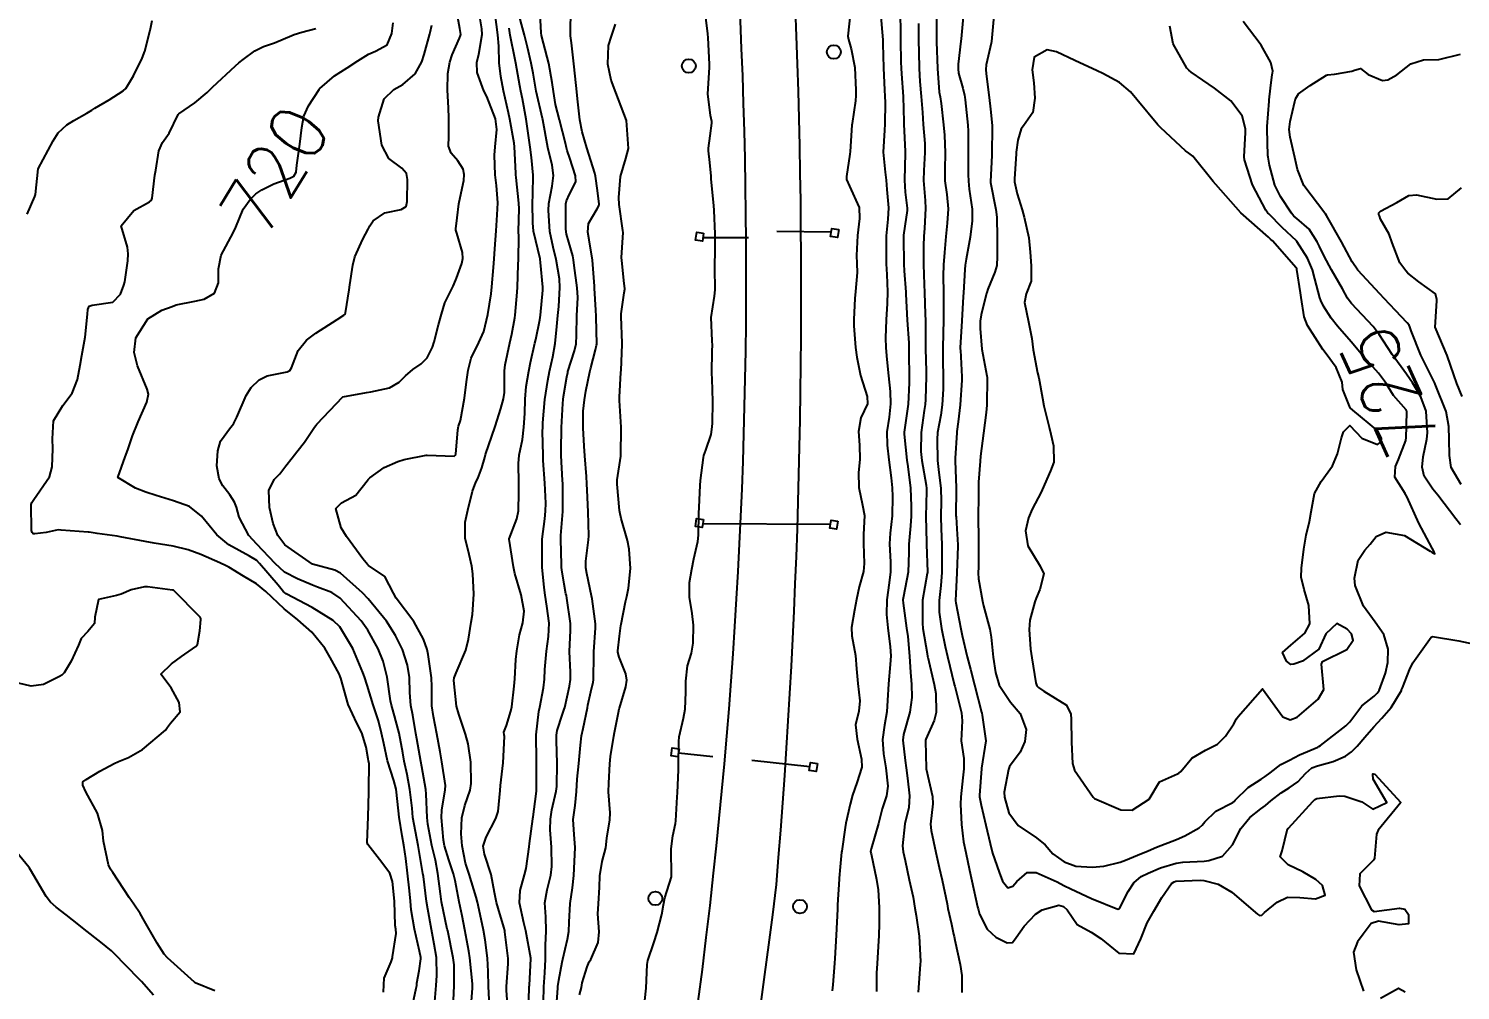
# Model space of a CAD drawing. Header units: metres. Extents: x 318500 to 325275, y 7408834 to 7428799.
# Drawn here: x 320228.5 to 320330.8, y 7412347.3 to 7412416.1 of the extents above; entities that cross this region are included whole.
import ezdxf
from ezdxf.enums import TextEntityAlignment as Align

# ---------------------------------------------------------------- set-up
doc = ezdxf.new("R2010")
doc.units = ezdxf.units.M
doc.header["$MEASUREMENT"] = 0
for name, color, linetype in [('Cotas', 45, 'Continuous'), ('Curvas de Nivel 1m', 11, 'Continuous'), ('Curvas de Nivel 5m', 15, 'Continuous'), ('Linha Férrea', 20, 'Continuous'), ('Postes', 20, 'Continuous'), ('Pórticos', 45, 'Continuous')]:
    doc.layers.add(name, color=color, linetype=linetype)
doc.styles.add('Style-STANDARD', font='STANDARD.shx')

msp = doc.modelspace()

# ---------------------------------------------------------------- linework, layer by layer
at = {"layer": 'Curvas de Nivel 1m', "flags": 128}
for points, elevation in [([(320258.83, 7412346.12), (320258.91, 7412347.67), (320258.9, 7412349.18), (320258.84, 7412349.67), (320258.45, 7412351.59), (320258.43, 7412351.68), (320258.42, 7412351.71), (320258.01, 7412353.68), (320257.92, 7412354.24), (320257.75, 7412355.69), (320257.57, 7412356.64), (320257.32, 7412357.69), (320257.02, 7412359.22), (320256.97, 7412359.7), (320256.91, 7412361.36), (320256.89, 7412361.7), (320256.6, 7412363.32), (320256.53, 7412363.7), (320256.24, 7412365.32), (320256.17, 7412365.71), (320255.95, 7412367.01), (320255.82, 7412367.71), (320255.75, 7412368.64), (320255.72, 7412369.71), (320255.58, 7412370.6), (320255.21, 7412371.72), (320254.72, 7412372.72), (320254.06, 7412373.74), (320252.76, 7412375.33), (320252.35, 7412375.76), (320250.78, 7412377.16), (320250.38, 7412377.38), (320248.79, 7412377.81), (320246.81, 7412379.19), (320246.3, 7412379.85), (320245.97, 7412380.72), (320245.7, 7412381.85), (320245.65, 7412383.07), (320246.05, 7412383.85), (320246.45, 7412384.27), (320246.88, 7412384.83), (320247.32, 7412385.41), (320247.67, 7412385.83), (320248.21, 7412386.52), (320248.93, 7412387.6), (320249.01, 7412387.73), (320249.08, 7412387.81), (320250.95, 7412389.78), (320252.63, 7412390.08), (320252.96, 7412390.13), (320254.29, 7412390.41), (320254.97, 7412390.82), (320255.42, 7412391.27), (320255.95, 7412391.72), (320256.55, 7412392.14), (320256.99, 7412392.57), (320257.37, 7412393.33), (320257.48, 7412393.7), (320257.8, 7412394.91), (320258.01, 7412395.69), (320258.25, 7412396.48), (320258.83, 7412397.68), (320258.91, 7412397.84), (320259.07, 7412398.25), (320259.45, 7412399.31), (320259.52, 7412399.67), (320259.51, 7412400.09), (320259.11, 7412401.47), (320259.05, 7412401.62), (320259.03, 7412401.68), (320259.02, 7412401.77), (320259.12, 7412402.56), (320259.24, 7412403.57), (320259.26, 7412403.68), (320259.6, 7412405.23), (320259.62, 7412405.67), (320259.55, 7412406.05), (320259.18, 7412406.64), (320258.69, 7412407.19), (320258.51, 7412407.69), (320258.52, 7412408.37), (320258.53, 7412409.69), (320258.5, 7412410.42), (320258.43, 7412411.69), (320258.45, 7412412.88), (320258.6, 7412413.69), (320258.76, 7412414.21), (320259.3, 7412415.41), (320259.37, 7412415.6), (320259.38, 7412415.68), (320259.31, 7412416.09), (320259.02, 7412417.68)], 722), ([(320260.07, 7412345.65), (320260.23, 7412347.49), (320260.23, 7412347.65), (320260.23, 7412347.82), (320260.02, 7412349.66), (320259.95, 7412350.14), (320259.68, 7412351.66), (320259.47, 7412352.68), (320259.26, 7412353.67), (320258.98, 7412355.19), (320258.85, 7412355.67), (320258.52, 7412356.68), (320258.22, 7412357.68), (320258.15, 7412358.07), (320258, 7412359.69), (320258.02, 7412360.23), (320258.27, 7412361.68), (320258.28, 7412361.99), (320258.03, 7412363.69), (320257.91, 7412364.39), (320257.67, 7412365.69), (320257.42, 7412366.92), (320257.32, 7412367.69), (320257.32, 7412369.06), (320257.28, 7412369.69), (320257.04, 7412371.36), (320256.98, 7412371.7), (320256.72, 7412372.46), (320256.03, 7412373.71), (320254.76, 7412375.39), (320254.56, 7412375.73), (320253.96, 7412376.92), (320252.79, 7412377.72), (320252.74, 7412377.76), (320252.37, 7412378.19), (320251.22, 7412379.78), (320250.83, 7412380.41), (320250.46, 7412381.79), (320250.85, 7412382.2), (320251.89, 7412382.74), (320252.7, 7412383.76), (320252.76, 7412383.87), (320252.87, 7412383.99), (320253.91, 7412384.72), (320254.89, 7412385.16), (320255.33, 7412385.28), (320256.9, 7412385.61), (320256.99, 7412385.61), (320258.9, 7412385.54), (320258.99, 7412385.59), (320259.02, 7412385.68), (320259.18, 7412387.42), (320259.23, 7412387.68), (320259.35, 7412388.09), (320259.64, 7412389.67), (320259.8, 7412390.84), (320259.91, 7412391.67), (320260.12, 7412392.54), (320260.67, 7412393.66), (320261.02, 7412394.45), (320261.32, 7412395.65), (320261.56, 7412397.14), (320261.61, 7412397.64), (320261.72, 7412399.01), (320261.76, 7412399.64), (320261.81, 7412400.36), (320261.91, 7412401.64), (320261.98, 7412402.78), (320262.02, 7412403.64), (320261.93, 7412404.88), (320261.85, 7412405.64), (320261.79, 7412407.04), (320261.83, 7412407.64), (320261.97, 7412408.88), (320261.86, 7412409.64), (320261.24, 7412411.23), (320261.04, 7412411.65), (320260.56, 7412412.96), (320260.54, 7412413.66), (320260.67, 7412414.27), (320260.9, 7412415.66), (320260.88, 7412416.08), (320260.63, 7412417.66)], 723), ([(320261.41, 7412346.66), (320261.37, 7412347.64), (320261.34, 7412348.7), (320261.3, 7412349.64), (320261.13, 7412350.95), (320261.01, 7412351.64), (320260.91, 7412352.1), (320260.57, 7412353.65), (320260.48, 7412354.01), (320259.98, 7412355.66), (320259.73, 7412356.44), (320259.47, 7412357.67), (320259.42, 7412358.54), (320259.45, 7412359.67), (320259.66, 7412360.57), (320260.05, 7412361.66), (320260.13, 7412362.12), (320260.09, 7412363.66), (320259.92, 7412364.96), (320259.73, 7412365.66), (320259.24, 7412367.09), (320259.08, 7412367.67), (320258.88, 7412369.49), (320258.9, 7412369.68), (320259.06, 7412370.04), (320259.75, 7412371.66), (320259.94, 7412372.44), (320260.13, 7412373.66), (320260.21, 7412374.2), (320260.31, 7412375.66), (320260.24, 7412377.11), (320260.17, 7412377.66), (320259.97, 7412378.5), (320259.69, 7412379.67), (320259.69, 7412380.82), (320259.88, 7412381.66), (320260.22, 7412383.02), (320260.46, 7412383.66), (320260.59, 7412383.93), (320260.89, 7412384.7), (320261.11, 7412385.43), (320261.16, 7412385.65), (320261.59, 7412386.97), (320261.84, 7412387.64), (320262.25, 7412388.93), (320262.44, 7412389.63), (320262.5, 7412390.08), (320262.51, 7412391.63), (320262.56, 7412392.05), (320262.89, 7412393.62), (320263.02, 7412394.24), (320263.24, 7412395.41), (320263.27, 7412395.62), (320263.41, 7412397.26), (320263.44, 7412397.62), (320263.49, 7412399.21), (320263.5, 7412399.62), (320263.52, 7412401.2), (320263.51, 7412401.62), (320263.55, 7412403.2), (320263.54, 7412403.62), (320263.33, 7412405.46), (320263.32, 7412405.63), (320263.31, 7412405.77), (320263.22, 7412407.63), (320263.19, 7412407.91), (320262.89, 7412409.63), (320262.8, 7412410.06), (320262.44, 7412411.64), (320262.24, 7412412.66), (320262.12, 7412413.64), (320262.1, 7412414.83), (320262.03, 7412415.64), (320261.84, 7412417.13)], 724), ([(320264.22, 7412345.75), (320264.28, 7412347.6), (320264.29, 7412347.71), (320264.38, 7412349.6), (320264.38, 7412349.64), (320264.03, 7412351.6), (320263.9, 7412352.16), (320263.58, 7412353.61), (320263.62, 7412354.48), (320263.94, 7412355.61), (320264.05, 7412356.06), (320264.26, 7412357.6), (320264.29, 7412357.84), (320264.53, 7412359.6), (320264.53, 7412359.62), (320264.55, 7412359.75), (320264.78, 7412361.4), (320264.8, 7412361.6), (320264.8, 7412363.4), (320264.8, 7412363.6), (320264.79, 7412363.78), (320264.76, 7412365.6), (320264.97, 7412367.28), (320265.03, 7412367.59), (320265.29, 7412368.98), (320265.37, 7412369.59), (320265.4, 7412370.29), (320265.51, 7412371.59), (320265.66, 7412372.65), (320265.69, 7412373.59), (320265.54, 7412374.8), (320265.42, 7412375.59), (320265.34, 7412376.15), (320265.21, 7412377.59), (320265.19, 7412379.22), (320265.21, 7412379.59), (320265.39, 7412381.04), (320265.44, 7412381.59), (320265.45, 7412382.18), (320265.4, 7412383.59), (320265.28, 7412385.21), (320265.26, 7412385.59), (320265.23, 7412387.29), (320265.24, 7412387.6), (320265.25, 7412387.91), (320265.4, 7412389.59), (320265.61, 7412390.95), (320265.73, 7412391.59), (320265.95, 7412392.64), (320266.13, 7412393.58), (320266.25, 7412394.81), (320266.32, 7412395.58), (320266.39, 7412396.23), (320266.47, 7412397.58), (320266.43, 7412398.21), (320266.21, 7412399.58), (320265.99, 7412400.48), (320265.75, 7412401.59), (320265.65, 7412403.08), (320265.68, 7412403.59), (320265.91, 7412404.84), (320266.02, 7412405.59), (320265.91, 7412406.32), (320265.6, 7412407.59), (320265.25, 7412409.57), (320265.24, 7412409.6), (320265.22, 7412409.67), (320264.76, 7412411.61), (320264.55, 7412412.9), (320264.42, 7412413.61), (320264.15, 7412414.76), (320263.93, 7412415.62), (320263.41, 7412417.55)], 726), ([(320265.29, 7412346.5), (320265.33, 7412347.59), (320265.39, 7412348.6), (320265.43, 7412349.58), (320265.44, 7412350.58), (320265.49, 7412351.58), (320265.46, 7412352.59), (320265.4, 7412353.59), (320265.55, 7412354.52), (320265.82, 7412355.58), (320265.89, 7412356.19), (320265.86, 7412357.58), (320265.77, 7412358.81), (320265.79, 7412359.58), (320265.9, 7412360.24), (320266.21, 7412361.58), (320266.25, 7412361.91), (320266.27, 7412363.58), (320266.22, 7412365.17), (320266.22, 7412365.58), (320266.28, 7412365.93), (320266.65, 7412367.08), (320266.78, 7412367.45), (320266.81, 7412367.57), (320267.15, 7412369.1), (320267.22, 7412369.56), (320267.23, 7412370.1), (320267.16, 7412371.56), (320267.23, 7412373.06), (320267.22, 7412373.56), (320266.96, 7412375.37), (320266.93, 7412375.57), (320266.9, 7412375.7), (320266.78, 7412376.38), (320266.61, 7412377.4), (320266.59, 7412377.57), (320266.59, 7412377.78), (320266.53, 7412379.57), (320266.54, 7412379.86), (320266.67, 7412381.57), (320266.67, 7412383.38), (320266.67, 7412383.57), (320266.65, 7412383.79), (320266.56, 7412385.58), (320266.55, 7412385.93), (320266.58, 7412387.58), (320266.67, 7412389.3), (320266.7, 7412389.57), (320266.73, 7412389.79), (320266.97, 7412391.2), (320267.03, 7412391.52), (320267.04, 7412391.57), (320267.52, 7412393.05), (320267.62, 7412393.56), (320267.65, 7412394.19), (320267.68, 7412395.56), (320267.74, 7412396.87), (320267.71, 7412397.56), (320267.49, 7412399.16), (320267.44, 7412399.56), (320267.39, 7412399.86), (320267.1, 7412400.83), (320266.95, 7412401.41), (320266.91, 7412401.57), (320266.9, 7412401.79), (320266.9, 7412403.57), (320266.93, 7412403.78), (320267.15, 7412404.26), (320267.6, 7412405.13), (320267.59, 7412405.57), (320267.18, 7412406.82), (320266.99, 7412407.37), (320266.94, 7412407.57), (320266.86, 7412407.91), (320266.44, 7412409.58), (320266.16, 7412410.66), (320266, 7412411.59), (320265.92, 7412412.25), (320265.67, 7412413.59), (320265.29, 7412415.05), (320265.15, 7412415.6), (320265.12, 7412415.79), (320265.04, 7412417.6)], 727), ([(320266.18, 7412345.57), (320266.33, 7412347.51), (320266.33, 7412347.57), (320266.33, 7412347.63), (320266.4, 7412348.08), (320266.64, 7412349.35), (320266.68, 7412349.57), (320267, 7412351), (320267.1, 7412351.56), (320267.12, 7412352.23), (320267.2, 7412353.56), (320267.37, 7412354.68), (320267.46, 7412355.56), (320267.51, 7412356.56), (320267.56, 7412357.55), (320267.48, 7412358.49), (320267.42, 7412359.56), (320267.56, 7412360.56), (320267.65, 7412361.55), (320267.7, 7412362.45), (320267.82, 7412363.55), (320267.95, 7412364.88), (320268.02, 7412365.55), (320268.12, 7412366.07), (320268.43, 7412367.54), (320268.47, 7412367.73), (320268.68, 7412368.68), (320268.85, 7412369.37), (320268.88, 7412369.54), (320268.89, 7412371.36), (320268.89, 7412371.54), (320269.02, 7412373.25), (320269.02, 7412373.54), (320268.77, 7412375.33), (320268.73, 7412375.54), (320268.39, 7412377.15), (320268.33, 7412377.55), (320268.31, 7412378.03), (320268.51, 7412379.54), (320268.53, 7412379.84), (320268.48, 7412381.55), (320268.42, 7412383.1), (320268.39, 7412383.55), (320268.36, 7412384.07), (320268.26, 7412385.55), (320268.21, 7412386.25), (320268.12, 7412387.55), (320268.14, 7412388.75), (320268.22, 7412389.55), (320268.33, 7412390.18), (320268.61, 7412391.55), (320268.68, 7412391.85), (320269, 7412393.14), (320269.09, 7412393.46), (320269.1, 7412393.54), (320269.07, 7412395.5), (320269.07, 7412395.54), (320269.04, 7412395.96), (320268.93, 7412397.54), (320268.93, 7412397.68), (320268.8, 7412399.54), (320268.56, 7412401), (320268.46, 7412401.55), (320268.51, 7412402.16), (320269.13, 7412403.2), (320269.26, 7412403.42), (320269.27, 7412403.55), (320269.15, 7412404.51), (320269.01, 7412405.55), (320268.96, 7412405.77), (320268.39, 7412407.56), (320268.06, 7412408.71), (320267.89, 7412409.56), (320267.73, 7412411.08), (320267.68, 7412411.57), (320267.49, 7412413.35), (320267.46, 7412413.57), (320267.29, 7412415.08), (320267.23, 7412415.57), (320267.23, 7412415.65), (320267.24, 7412417.57)], 728), ([(320289.39, 7412417.22), (320289.55, 7412415.28), (320289.56, 7412415.01), (320289.6, 7412413.28), (320289.68, 7412411.7), (320289.7, 7412411.27), (320289.71, 7412410.8), (320289.69, 7412409.27), (320289.66, 7412408.83), (320289.58, 7412407.27), (320289.73, 7412405.82), (320289.78, 7412405.27), (320289.84, 7412404.59), (320289.96, 7412403.27), (320289.92, 7412402.48), (320289.8, 7412401.27), (320289.78, 7412399.95), (320289.8, 7412399.27), (320289.83, 7412398.51), (320289.88, 7412397.27), (320289.87, 7412396.44), (320289.78, 7412395.27), (320289.74, 7412393.99), (320289.77, 7412393.27), (320289.84, 7412392.43), (320289.95, 7412391.27), (320290.07, 7412390.16), (320290.11, 7412389.26), (320290, 7412388.32), (320289.84, 7412387.27), (320289.86, 7412386.32), (320289.99, 7412385.26), (320290.15, 7412383.99), (320290.21, 7412383.26), (320290.24, 7412382.64), (320290.22, 7412381.26), (320290.07, 7412380.03), (320290.03, 7412379.26), (320290.1, 7412377.96), (320290.11, 7412377.26), (320290, 7412376.48), (320289.83, 7412375.26), (320289.82, 7412374.2), (320289.9, 7412373.26), (320290.08, 7412371.9), (320290.12, 7412371.26), (320290.08, 7412370.64), (320289.95, 7412369.26), (320289.88, 7412368.06), (320289.84, 7412367.26), (320289.68, 7412366.3), (320289.53, 7412365.27), (320289.6, 7412364.25), (320289.77, 7412363.26), (320289.92, 7412361.93), (320289.82, 7412361.26), (320289.51, 7412360.32), (320289.24, 7412359.27), (320288.71, 7412357.45), (320288.68, 7412357.28), (320288.71, 7412357.1), (320289.09, 7412355.27), (320289.21, 7412354.54), (320289.29, 7412353.27), (320289.28, 7412352.09), (320289.26, 7412351.27), (320289.22, 7412350.48), (320289.15, 7412349.27), (320289.11, 7412348.57), (320289.09, 7412347.27)], 729), ([(320290.79, 7412417.26), (320290.81, 7412415.75), (320290.82, 7412415.26), (320290.85, 7412413.69), (320290.86, 7412413.26), (320290.88, 7412412.87), (320291, 7412411.25), (320291.05, 7412409.42), (320291.06, 7412409.25), (320291.14, 7412407.3), (320291.14, 7412407.25), (320291.14, 7412407.2), (320291.11, 7412405.25), (320291.16, 7412404.39), (320291.29, 7412403.25), (320291.28, 7412403.1), (320291.12, 7412401.97), (320291.03, 7412401.33), (320291.02, 7412401.25), (320291.02, 7412401.16), (320291.06, 7412399.25), (320291.08, 7412398.78), (320291.19, 7412397.25), (320291.2, 7412397.11), (320291.29, 7412395.25), (320291.4, 7412393.63), (320291.42, 7412393.24), (320291.42, 7412392.83), (320291.43, 7412391.24), (320291.43, 7412390.78), (320291.37, 7412389.24), (320291.09, 7412387.41), (320291.07, 7412387.25), (320291.07, 7412387.11), (320291.27, 7412385.24), (320291.34, 7412384.8), (320291.53, 7412383.24), (320291.57, 7412381.95), (320291.57, 7412381.24), (320291.54, 7412380.54), (320291.41, 7412379.24), (320291.4, 7412378.65), (320291.37, 7412377.24), (320291.04, 7412375.51), (320290.99, 7412375.25), (320291, 7412375.02), (320291.24, 7412373.24), (320291.33, 7412372.65), (320291.47, 7412371.24), (320291.53, 7412370.07), (320291.59, 7412369.24), (320291.62, 7412368.29), (320291.48, 7412367.24), (320291.02, 7412365.63), (320290.98, 7412365.24), (320291.16, 7412363.78), (320291.22, 7412363.24), (320291.32, 7412362.51), (320291.47, 7412361.24), (320291.4, 7412360.41), (320291.13, 7412359.24), (320290.96, 7412357.67), (320291, 7412357.24), (320291.14, 7412356.63), (320291.44, 7412355.24), (320291.71, 7412354), (320291.85, 7412353.23), (320291.93, 7412352.7), (320292.16, 7412351.22), (320292.24, 7412349.41), (320292.23, 7412349.22), (320292.1, 7412347.52), (320292.08, 7412347.22)], 728), ([(320293.39, 7412417.17), (320293.38, 7412415.23), (320293.38, 7412415.14), (320293.46, 7412413.23), (320293.59, 7412411.56), (320293.64, 7412411.22), (320293.72, 7412410.74), (320293.9, 7412409.22), (320293.96, 7412408.47), (320294.01, 7412407.22), (320293.98, 7412406.02), (320293.99, 7412405.22), (320294.13, 7412404.24), (320294.22, 7412403.21), (320294.15, 7412402.19), (320294.06, 7412401.22), (320293.97, 7412400.08), (320293.88, 7412399.21), (320293.86, 7412398.43), (320293.88, 7412397.21), (320293.89, 7412396.37), (320293.88, 7412395.21), (320293.86, 7412394.38), (320293.83, 7412393.21), (320293.84, 7412392.37), (320293.87, 7412391.21), (320293.86, 7412390.32), (320293.8, 7412389.21), (320293.7, 7412388.45), (320293.47, 7412387.21), (320293.43, 7412386.71), (320293.47, 7412385.21), (320293.53, 7412384.57), (320293.7, 7412383.21), (320293.73, 7412382.34), (320293.7, 7412381.21), (320293.72, 7412380.33), (320293.77, 7412379.21), (320293.78, 7412378.23), (320293.78, 7412377.21), (320293.71, 7412376.28), (320293.58, 7412375.21), (320293.59, 7412374.38), (320293.75, 7412373.21), (320294, 7412371.93), (320294.17, 7412371.21), (320294.65, 7412369.24), (320294.66, 7412369.2), (320294.69, 7412369.1), (320295.18, 7412367.19), (320295.23, 7412366.61), (320295.16, 7412365.19), (320295.35, 7412363.92), (320295.35, 7412363.19), (320295.26, 7412362.53), (320295.12, 7412361.19), (320295.11, 7412360.66), (320295.17, 7412359.19), (320295.32, 7412357.97), (320295.49, 7412357.19), (320295.75, 7412355.94), (320295.91, 7412355.18), (320296.33, 7412353.31), (320296.36, 7412353.17), (320296.38, 7412353.08), (320296.47, 7412352.79), (320297.02, 7412351.72), (320297.64, 7412351.15), (320298.44, 7412350.74), (320298.82, 7412350.76), (320299.08, 7412351.13), (320299.66, 7412351.93), (320300.47, 7412352.79), (320300.94, 7412353.11), (320302.14, 7412353.43), (320302.47, 7412353.33), (320302.74, 7412353.09), (320303.44, 7412352.06), (320304.45, 7412351.5), (320305.13, 7412351.05), (320306.43, 7412350), (320307.5, 7412349.96), (320308, 7412351.02), (320308.46, 7412352.18), (320308.92, 7412353), (320309.5, 7412353.98), (320310.19, 7412354.98), (320310.38, 7412355.11), (320310.5, 7412355.14), (320312.25, 7412355.21), (320312.5, 7412355.2), (320313.53, 7412354.94), (320314.49, 7412354.36), (320316.19, 7412352.9), (320316.34, 7412352.78), (320316.47, 7412352.69), (320316.65, 7412352.71), (320316.84, 7412352.9), (320317.73, 7412353.64), (320318.49, 7412354), (320319.36, 7412353.99), (320320.49, 7412353.88), (320321.18, 7412354.15), (320320.98, 7412354.84), (320320.51, 7412355.26), (320319.57, 7412355.81), (320318.52, 7412356.31), (320317.96, 7412356.89), (320318.1, 7412357.32), (320318.47, 7412358.88), (320318.51, 7412358.92), (320318.55, 7412358.95), (320320.3, 7412360.85), (320320.44, 7412360.99), (320320.58, 7412361.07), (320322.17, 7412361.24), (320322.59, 7412361.23), (320323.79, 7412360.81), (320324.57, 7412360.3), (320325.58, 7412360.78), (320324.6, 7412362.44), (320324.58, 7412362.8), (320324.59, 7412362.82), (320324.61, 7412362.83), (320324.73, 7412362.8), (320326.58, 7412360.77), (320324.96, 7412358.79), (320324.84, 7412358.51), (320324.7, 7412356.8), (320324.66, 7412356.67), (320324.53, 7412356.56), (320323.64, 7412355.68), (320323.61, 7412354.81), (320324.48, 7412353.11), (320324.68, 7412352.99), (320326.48, 7412353.22), (320326.86, 7412353.14), (320327.12, 7412352.76), (320327.14, 7412352.09), (320326.47, 7412352.02), (320324.99, 7412352.28), (320324.47, 7412352.13), (320323.9, 7412351.36), (320323.48, 7412350.81), (320323.19, 7412350.07), (320323.4, 7412348.81), (320323.92, 7412347.29)], 726), ([(320228.39, 7412402.82), (320228.94, 7412404.08), (320228.98, 7412404.24), (320229.17, 7412406.08), (320230.24, 7412408.06), (320230.61, 7412408.64), (320231.21, 7412409.21), (320231.73, 7412409.53), (320232.65, 7412410.04), (320233, 7412410.26), (320233.23, 7412410.41), (320234.25, 7412411), (320235.24, 7412411.65), (320235.43, 7412411.82), (320235.56, 7412412), (320235.98, 7412412.71), (320236.61, 7412413.98), (320236.79, 7412414.47), (320237.18, 7412415.97), (320237.2, 7412416.07), (320237.31, 7412416.68)], 718), ([(320253.86, 7412347.22), (320253.88, 7412347.74), (320253.91, 7412348.22), (320254.41, 7412349.38), (320254.49, 7412349.66), (320254.5, 7412349.73), (320254.76, 7412351.41), (320254.73, 7412351.73), (320254.7, 7412351.98), (320254.64, 7412353.73), (320254.49, 7412355.12), (320254.3, 7412355.73), (320253.56, 7412356.7), (320252.73, 7412357.76), (320252.69, 7412357.92), (320252.76, 7412359.76), (320252.81, 7412361.52), (320252.81, 7412361.76), (320252.83, 7412363.53), (320252.79, 7412363.76), (320252.76, 7412363.9), (320252.62, 7412364.74), (320252.31, 7412365.76), (320251.96, 7412366.45), (320251.34, 7412367.77), (320250.81, 7412369.66), (320250.77, 7412369.78), (320250.69, 7412369.96), (320250.05, 7412371.13), (320249.66, 7412371.8), (320248.73, 7412372.94), (320247.73, 7412373.83), (320246.75, 7412374.61), (320245.44, 7412375.85), (320244.78, 7412376.41), (320243.85, 7412376.94), (320242.79, 7412377.59), (320242.6, 7412377.7), (320242.16, 7412377.9), (320240.8, 7412378.5), (320239.9, 7412378.83), (320238.81, 7412379.09), (320237.46, 7412379.32), (320236.81, 7412379.42), (320235.04, 7412379.77), (320234.82, 7412379.81), (320233.39, 7412380.01), (320232.82, 7412380.09), (320232.75, 7412380.09), (320230.82, 7412380.24), (320230.6, 7412380.27), (320229.75, 7412380.07), (320228.93, 7412379.97), (320228.82, 7412379.98), (320228.73, 7412380.08), (320228.7, 7412380.21), (320228.68, 7412382.08), (320228.71, 7412382.22), (320228.85, 7412382.42), (320229.97, 7412384.06), (320230.17, 7412384.77), (320230.23, 7412386.06), (320230.19, 7412386.78), (320230.26, 7412388.06), (320230.94, 7412389.14), (320231.61, 7412390.04), (320231.98, 7412391.02), (320232.18, 7412392.03), (320232.3, 7412392.72), (320232.52, 7412394.03), (320232.69, 7412395.69), (320232.72, 7412396.02), (320232.82, 7412396.24), (320233.03, 7412396.33), (320234.5, 7412396.54), (320235.05, 7412397.11), (320235.29, 7412397.76), (320235.37, 7412398), (320235.58, 7412399.5), (320235.61, 7412399.99), (320235.56, 7412400.46), (320235.11, 7412402), (320236.01, 7412403.1), (320237.14, 7412403.71), (320237.28, 7412403.82), (320237.33, 7412403.97), (320237.51, 7412405.62), (320237.57, 7412405.97), (320237.8, 7412407.35), (320238.07, 7412407.96), (320238.53, 7412408.62), (320239.18, 7412409.95), (320239.2, 7412409.97), (320239.22, 7412410), (320240.37, 7412410.79), (320241.24, 7412411.53), (320241.44, 7412411.72), (320241.63, 7412411.91), (320243.27, 7412413.44), (320243.51, 7412413.64), (320243.82, 7412413.88), (320244.66, 7412414.5), (320245.28, 7412414.81), (320246.07, 7412415.08), (320247.3, 7412415.61), (320247.46, 7412415.67), (320248.02, 7412415.83), (320249.01, 7412416.11)], 719), ([(320257.52, 7412346.55), (320257.63, 7412347.69), (320257.68, 7412348.41), (320257.64, 7412349.69), (320257.49, 7412350.64), (320257.28, 7412351.69), (320257.02, 7412353.14), (320256.94, 7412353.7), (320256.71, 7412355.49), (320256.68, 7412355.7), (320256.51, 7412356.69), (320256.33, 7412357.7), (320256.04, 7412359.21), (320255.96, 7412359.71), (320255.9, 7412360.37), (320255.75, 7412361.71), (320255.54, 7412362.77), (320255.34, 7412363.72), (320255.23, 7412364.33), (320254.97, 7412365.72), (320254.91, 7412366), (320254.65, 7412366.97), (320254.48, 7412367.56), (320254.43, 7412367.73), (320254.36, 7412368.04), (320254.11, 7412369.74), (320253.83, 7412370.87), (320253.47, 7412371.75), (320252.73, 7412373.09), (320252.26, 7412373.76), (320250.76, 7412375.39), (320250.16, 7412375.79), (320249.13, 7412376.16), (320248.77, 7412376.3), (320247.71, 7412376.75), (320246.78, 7412377.24), (320246.11, 7412377.85), (320244.81, 7412379.23), (320244.22, 7412379.87), (320243.55, 7412381.17), (320243.34, 7412381.88), (320243.2, 7412382.23), (320242.86, 7412382.76), (320242.38, 7412383.42), (320242.12, 7412383.9), (320241.95, 7412384.84), (320242.01, 7412385.9), (320242.2, 7412386.61), (320242.93, 7412387.59), (320243.06, 7412387.75), (320243.15, 7412387.89), (320243.37, 7412388.32), (320244.05, 7412389.87), (320244.39, 7412390.44), (320244.97, 7412390.99), (320245.55, 7412391.27), (320246.98, 7412391.56), (320247.16, 7412391.65), (320247.28, 7412391.84), (320247.75, 7412393.08), (320248.35, 7412393.82), (320249.02, 7412394.31), (320250.55, 7412395.31), (320251.03, 7412395.61), (320251.11, 7412395.69), (320251.15, 7412395.78), (320251.4, 7412397.43), (320251.46, 7412397.78), (320251.67, 7412399.18), (320251.81, 7412399.77), (320252.39, 7412401.05), (320252.77, 7412401.76), (320252.89, 7412401.99), (320253.12, 7412402.36), (320253.95, 7412402.92), (320255.13, 7412403.15), (320255.48, 7412403.38), (320255.56, 7412403.73), (320255.58, 7412405.31), (320255.5, 7412405.73), (320255.17, 7412406.12), (320254.24, 7412406.8), (320253.74, 7412407.75), (320253.48, 7412409.49), (320253.49, 7412409.76), (320253.91, 7412411.08), (320254.6, 7412411.74), (320255.25, 7412412.1), (320256.13, 7412412.86), (320256.6, 7412413.72), (320256.76, 7412414.24), (320257.16, 7412415.71), (320257.19, 7412415.82), (320257.31, 7412416.34)], 721), ([(320267.87, 7412347.03), (320268, 7412347.55), (320268.06, 7412347.88), (320268.41, 7412349.03), (320268.57, 7412349.39), (320268.67, 7412349.54), (320269.21, 7412350.76), (320269.27, 7412351.53), (320269.18, 7412352.81), (320269.22, 7412353.53), (320269.3, 7412354.72), (320269.32, 7412355.53), (320269.5, 7412356.55), (320269.74, 7412357.53), (320269.83, 7412358.23), (320270.04, 7412359.53), (320270.05, 7412360.03), (320269.94, 7412361.53), (320269.96, 7412362.16), (320270.03, 7412363.53), (320270.09, 7412364.05), (320270.33, 7412365.52), (320270.38, 7412365.78), (320270.66, 7412367.21), (320270.71, 7412367.47), (320270.73, 7412367.52), (320271.17, 7412369.03), (320271.24, 7412369.51), (320271.17, 7412369.98), (320270.71, 7412371.15), (320270.62, 7412371.52), (320270.62, 7412371.62), (320270.73, 7412372.66), (320270.83, 7412373.42), (320270.85, 7412373.52), (320271.16, 7412375.12), (320271.24, 7412375.51), (320271.37, 7412376.1), (320271.51, 7412377.51), (320271.43, 7412378.89), (320271.31, 7412379.51), (320270.84, 7412381.08), (320270.74, 7412381.52), (320270.72, 7412381.65), (320270.55, 7412383.52), (320270.56, 7412383.84), (320270.82, 7412385.52), (320270.83, 7412385.59), (320270.85, 7412387.52), (320270.85, 7412387.6), (320270.73, 7412389.52), (320270.73, 7412389.75), (320270.83, 7412391.52), (320270.84, 7412391.67), (320270.92, 7412393.52), (320270.92, 7412393.61), (320270.84, 7412395.52), (320270.85, 7412395.7), (320271.06, 7412397.2), (320271.11, 7412397.47), (320271.11, 7412397.52), (320271.07, 7412397.86), (320270.89, 7412399.52), (320270.88, 7412399.73), (320270.98, 7412401.52), (320270.97, 7412401.66), (320270.71, 7412403.53), (320270.67, 7412404.01), (320270.8, 7412405.53), (320271.18, 7412406.81), (320271.38, 7412407.52), (320271.22, 7412409.52), (320270.46, 7412411.53), (320270.12, 7412412.4), (320269.9, 7412413.54), (320269.95, 7412414.88), (320270.16, 7412415.54), (320270.44, 7412416.41)], 729), ([(320292.11, 7412416.45), (320292.11, 7412415.24), (320292.12, 7412414.41), (320292.14, 7412413.24), (320292.2, 7412412.3), (320292.29, 7412411.24), (320292.39, 7412410.09), (320292.44, 7412409.24), (320292.55, 7412407.88), (320292.56, 7412407.24), (320292.48, 7412405.94), (320292.46, 7412405.24), (320292.58, 7412403.8), (320292.61, 7412403.24), (320292.52, 7412401.83), (320292.48, 7412401.24), (320292.45, 7412400.58), (320292.45, 7412399.23), (320292.5, 7412397.8), (320292.53, 7412397.23), (320292.58, 7412395.69), (320292.6, 7412395.23), (320292.61, 7412394.81), (320292.61, 7412393.23), (320292.64, 7412391.57), (320292.65, 7412391.23), (320292.6, 7412389.58), (320292.58, 7412389.23), (320292.51, 7412388.79), (320292.29, 7412387.23), (320292.27, 7412385.86), (320292.35, 7412385.23), (320292.64, 7412383.45), (320292.67, 7412383.22), (320292.68, 7412383.03), (320292.63, 7412381.22), (320292.67, 7412379.37), (320292.68, 7412379.22), (320292.74, 7412377.27), (320292.74, 7412377.22), (320292.72, 7412377.15), (320292.38, 7412375.23), (320292.38, 7412373.59), (320292.42, 7412373.22), (320292.71, 7412371.43), (320292.75, 7412371.22), (320292.76, 7412371.16), (320293.21, 7412369.21), (320293.33, 7412368.56), (320293.36, 7412367.21), (320293.22, 7412366.64), (320292.63, 7412365.3), (320292.6, 7412365.22), (320292.6, 7412365.19), (320292.62, 7412364.17), (320292.65, 7412363.22), (320292.66, 7412363.17), (320293.1, 7412361.21), (320293.12, 7412360.67), (320292.97, 7412359.22), (320293.01, 7412358.76), (320293.35, 7412357.21), (320293.59, 7412356.13), (320293.79, 7412355.21), (320294.14, 7412353.54), (320294.21, 7412353.2), (320294.46, 7412352.08), (320294.61, 7412351.36), (320294.65, 7412351.2), (320294.71, 7412350.93), (320295.09, 7412349.19), (320295.2, 7412348.4), (320295.21, 7412347.19)], 727), ([(320297.49, 7412417.01), (320297.32, 7412415.17), (320297.32, 7412415.15), (320297.3, 7412415.06), (320296.94, 7412413.51), (320296.91, 7412413.18), (320296.95, 7412412.85), (320297.15, 7412411.17), (320297.24, 7412410.34), (320297.36, 7412409.17), (320297.36, 7412409.02), (320297.34, 7412407.17), (320297.34, 7412407.02), (320297.25, 7412405.17), (320297.26, 7412405.08), (320297.62, 7412403.17), (320297.69, 7412402.61), (320297.72, 7412401.16), (320297.73, 7412399.8), (320297.69, 7412399.16), (320297.56, 7412398.69), (320297.06, 7412397.46), (320296.99, 7412397.24), (320296.97, 7412397.17), (320296.58, 7412395.64), (320296.51, 7412395.18), (320296.51, 7412394.66), (320296.64, 7412393.18), (320296.98, 7412391.27), (320297, 7412391.17), (320297.01, 7412391.14), (320296.99, 7412389.17), (320296.94, 7412388.64), (320296.75, 7412387.17), (320296.54, 7412385.54), (320296.51, 7412385.18), (320296.4, 7412383.66), (320296.39, 7412383.18), (320296.39, 7412382.7), (320296.37, 7412381.18), (320296.39, 7412379.61), (320296.4, 7412379.18), (320296.38, 7412377.59), (320296.36, 7412377.18), (320296.38, 7412376.77), (320296.68, 7412375.17), (320296.76, 7412374.84), (320297.21, 7412373.16), (320297.3, 7412372.6), (320297.43, 7412371.16), (320297.6, 7412370.06), (320297.86, 7412369.15), (320298.67, 7412367.95), (320299.38, 7412367.13), (320299.79, 7412365.98), (320299.71, 7412365.13), (320299.38, 7412364.38), (320298.61, 7412363.34), (320298.53, 7412363.14), (320298.23, 7412361.5), (320298.24, 7412361.15), (320298.56, 7412360.04), (320299.22, 7412359.13), (320300.54, 7412358.24), (320301.16, 7412357.74), (320301.71, 7412357.1), (320302.52, 7412356.52), (320303.36, 7412356.23), (320304.52, 7412356.14), (320305.35, 7412356.22), (320306.52, 7412356.51), (320306.9, 7412356.66), (320307.76, 7412357.02), (320308.53, 7412357.33), (320309.11, 7412357.58), (320310.54, 7412358.14), (320311.14, 7412358.38), (320312.16, 7412358.96), (320312.37, 7412359.15), (320312.56, 7412359.38), (320313.35, 7412360.16), (320314.58, 7412360.78), (320314.67, 7412360.84), (320314.75, 7412360.93), (320315.66, 7412361.85), (320316.6, 7412362.45), (320316.89, 7412362.62), (320317.24, 7412362.89), (320318.01, 7412363.49), (320318.62, 7412363.81), (320319.33, 7412364.17), (320320.64, 7412364.74), (320320.72, 7412364.77), (320320.85, 7412364.85), (320322.65, 7412366.26), (320322.94, 7412366.53), (320323.15, 7412366.82), (320323.8, 7412367.68), (320324.68, 7412368.38), (320324.9, 7412368.58), (320325.03, 7412368.79), (320325.48, 7412370.02), (320325.65, 7412370.79), (320325.68, 7412371.73), (320325.37, 7412372.79), (320324.75, 7412373.66), (320323.91, 7412374.81), (320323.32, 7412376.28), (320323.26, 7412376.82), (320323.53, 7412378.1), (320324, 7412378.81), (320324.39, 7412379.25), (320324.83, 7412379.78), (320325.52, 7412380.1), (320326.84, 7412379.86), (320328.69, 7412378.74), (320328.76, 7412378.69), (320328.82, 7412378.65), (320329.01, 7412378.55), (320328.95, 7412378.74), (320328.82, 7412378.95), (320327.87, 7412380.75), (320327.04, 7412382.6), (320326.93, 7412382.77), (320326.91, 7412382.8), (320326.88, 7412382.85), (320326.15, 7412384.03), (320326.21, 7412384.78), (320326.41, 7412385.28), (320326.93, 7412386.65), (320326.95, 7412386.74), (320326.96, 7412386.77), (320327.01, 7412388.72), (320327, 7412388.77), (320326.99, 7412388.8), (320326.96, 7412388.84), (320326.05, 7412389.86), (320325.48, 7412390.79), (320324.99, 7412391.47), (320323.78, 7412392.81), (320323.02, 7412393.7), (320322.06, 7412394.83), (320321.61, 7412395.4), (320321.05, 7412396.25), (320320.86, 7412396.65), (320320.79, 7412396.85), (320320.43, 7412398.21), (320320.26, 7412398.86), (320319.92, 7412399.68), (320319.15, 7412400.88), (320319.14, 7412400.9), (320319.12, 7412400.91), (320318.11, 7412401.87), (320317.14, 7412402.84), (320317.08, 7412402.91), (320316.93, 7412403.12), (320315.98, 7412404.92), (320315.41, 7412406.71), (320315.39, 7412406.93), (320315.48, 7412408.66), (320315.47, 7412408.93), (320315.23, 7412409.86), (320314.44, 7412410.94), (320313.26, 7412411.83), (320311.6, 7412412.99), (320311.42, 7412413.12), (320311.28, 7412413.27), (320310.31, 7412415), (320310.06, 7412416.26)], 724), ([(320330.89, 7412383.51), (320330.19, 7412384.73), (320330.06, 7412385.58), (320330.04, 7412386.73), (320330.02, 7412387.65), (320329.83, 7412388.73), (320329.03, 7412390.68), (320329.01, 7412390.74), (320328.98, 7412390.8), (320328.02, 7412392.75), (320327.32, 7412394.48), (320327.23, 7412394.77), (320327.18, 7412394.9), (320327.04, 7412395.07), (320326.21, 7412395.95), (320325.4, 7412396.79), (320325.07, 7412397.14), (320323.52, 7412398.82), (320323.1, 7412399.43), (320322.35, 7412400.84), (320321.26, 7412402.73), (320321.19, 7412402.85), (320321.14, 7412402.91), (320319.64, 7412404.87), (320319.19, 7412406.01), (320319, 7412406.88), (320318.66, 7412408.34), (320318.61, 7412408.89), (320318.68, 7412409.44), (320319, 7412410.88), (320319.05, 7412411.08), (320319.26, 7412411.44), (320320.11, 7412412.03), (320321.28, 7412412.76), (320321.35, 7412412.78), (320321.83, 7412412.84), (320323.07, 7412413.04), (320323.28, 7412413.11), (320323.69, 7412413.23), (320324.25, 7412412.82), (320325.27, 7412412.38), (320325.65, 7412412.42), (320326.29, 7412412.78), (320327.29, 7412413.58), (320328.2, 7412413.85), (320329.29, 7412413.89), (320330.84, 7412414.27)], 726), ([(320330.97, 7412389.79), (320330.59, 7412390.72), (320330.38, 7412391.34), (320329.9, 7412392.73), (320329.04, 7412394.74), (320329.16, 7412396.64), (320329.16, 7412396.74), (320329.07, 7412397.13), (320327.86, 7412397.98), (320327.09, 7412398.6), (320326.93, 7412398.77), (320326.51, 7412399.36), (320325.96, 7412400.79), (320325.74, 7412401.41), (320325.14, 7412402.47), (320325.05, 7412402.71), (320325.02, 7412402.8), (320325.02, 7412402.93), (320325.14, 7412403.04), (320326.29, 7412403.65), (320327.16, 7412404.16), (320327.71, 7412404.21), (320329.16, 7412403.9), (320329.97, 7412403.92), (320330.93, 7412404.72)], 727), ([(320241.81, 7412347.32), (320240.39, 7412347.89), (320240.35, 7412347.92), (320238.42, 7412349.68), (320238.18, 7412349.94), (320237.68, 7412350.71), (320236.96, 7412351.96), (320236.78, 7412352.29), (320236.46, 7412352.83), (320236, 7412353.51), (320235.68, 7412353.98), (320234.5, 7412355.78), (320234.35, 7412356), (320234.19, 7412356.32), (320233.84, 7412358.01), (320233.77, 7412358.78), (320233.42, 7412360.01), (320232.57, 7412361.54), (320232.37, 7412362.02), (320232.37, 7412362.24), (320232.59, 7412362.41), (320233.59, 7412363.01), (320234.6, 7412363.56), (320234.91, 7412363.7), (320235.62, 7412363.98), (320236.62, 7412364.56), (320238.27, 7412365.95), (320238.42, 7412366.15), (320238.64, 7412366.45), (320239.33, 7412367.25), (320239.25, 7412367.93), (320238.68, 7412368.98), (320237.94, 7412369.95), (320238.7, 7412370.68), (320239.41, 7412371.22), (320240.44, 7412371.92), (320240.57, 7412372.06), (320240.73, 7412373.05), (320240.81, 7412373.85), (320240.8, 7412373.92), (320240.74, 7412374.02), (320238.84, 7412375.94), (320238.77, 7412375.96), (320236.99, 7412376.18), (320236.77, 7412376.18), (320235.83, 7412375.98), (320235.1, 7412375.66), (320234.76, 7412375.57), (320233.49, 7412375.28), (320233.21, 7412374.02), (320233.19, 7412373.56), (320232.72, 7412373), (320232.25, 7412372.49), (320232.05, 7412372.03), (320231.53, 7412370.87), (320231.04, 7412370.04), (320230.86, 7412369.88), (320230.69, 7412369.78), (320229.55, 7412369.2), (320228.67, 7412369.08), (320227.37, 7412369.4)], 718), ([(320237.42, 7412346.99), (320236.55, 7412347.97), (320236.39, 7412348.15), (320234.59, 7412350), (320234.42, 7412350.16), (320233.64, 7412350.8), (320232.45, 7412351.73), (320232.07, 7412352.03), (320231.16, 7412352.74), (320230.46, 7412353.28), (320230.06, 7412353.65), (320229.75, 7412354.06), (320228.62, 7412355.95), (320228.56, 7412356.08), (320228.5, 7412356.16), (320226.9, 7412358.1)], 717), ([(320325.13, 7412346.79), (320326.41, 7412347.51), (320326.88, 7412347.24)], 726)]:
    msp.add_lwpolyline(points, dxfattribs=dict(at, elevation=elevation))
at = {"layer": 'Curvas de Nivel 1m', "elevation": 723, "flags": 128}
msp.add_lwpolyline([(320319.09, 7412398.99), (320317.4, 7412400.91), (320317.26, 7412401.05), (320317.12, 7412401.18), (320315.14, 7412402.93), (320313.35, 7412404.96), (320313.17, 7412405.17), (320311.72, 7412406.98), (320311.42, 7412407.2), (320311.2, 7412407.36), (320309.43, 7412409.01), (320309.22, 7412409.22), (320307.7, 7412411.03), (320307.26, 7412411.57), (320306.46, 7412412.24), (320305.27, 7412412.88), (320304.87, 7412413.07), (320303.28, 7412413.82), (320301.96, 7412414.44), (320301.29, 7412414.58), (320300.36, 7412414.06), (320300.23, 7412413.14), (320300.35, 7412412.22), (320300.43, 7412411.13), (320300.27, 7412410.1), (320299.61, 7412409.14), (320299.44, 7412408.92), (320299.2, 7412408.11), (320299.09, 7412407.25), (320299.08, 7412407.15), (320298.96, 7412405.36), (320298.97, 7412405.15), (320299.16, 7412404.28), (320299.52, 7412403.14), (320299.66, 7412402.62), (320299.98, 7412401.14), (320300.08, 7412400.11), (320300.15, 7412399.13), (320300.16, 7412398.04), (320299.81, 7412397.13), (320299.67, 7412396.52), (320299.97, 7412395.13), (320300.2, 7412393.95), (320300.31, 7412393.13), (320300.62, 7412391.49), (320300.7, 7412391.12), (320300.96, 7412389.67), (320301.07, 7412389.12), (320301.44, 7412387.61), (320301.56, 7412387.11), (320301.75, 7412386.27), (320301.78, 7412385.11), (320301.53, 7412384.47), (320300.94, 7412383.12), (320300.87, 7412382.96), (320300.23, 7412381.75), (320299.97, 7412381.13), (320299.76, 7412380.2), (320299.91, 7412379.13), (320300.8, 7412377.67), (320301.06, 7412377.12), (320300.78, 7412376.01), (320300.51, 7412375.38), (320300.42, 7412375.12), (320300.07, 7412373.8), (320300.02, 7412373.13), (320300.11, 7412371.74), (320300.21, 7412371.12), (320300.5, 7412369.32), (320300.55, 7412369.12), (320300.69, 7412368.99), (320301.07, 7412368.73), (320302.67, 7412367.74), (320302.98, 7412367.09), (320303.02, 7412366.72), (320303.05, 7412365.08), (320303.1, 7412363.56), (320303.25, 7412363.08), (320304.58, 7412361.15), (320304.69, 7412361.06), (320306.57, 7412360.25), (320307.37, 7412360.22), (320308.58, 7412361.01), (320309.34, 7412362.26), (320310.61, 7412362.82), (320310.72, 7412362.86), (320310.86, 7412362.98), (320311.65, 7412363.94), (320312.63, 7412364.52), (320313.48, 7412364.95), (320314.06, 7412365.52), (320314.65, 7412366.39), (320314.83, 7412366.75), (320314.95, 7412366.93), (320316.69, 7412368.9), (320318.14, 7412366.89), (320318.66, 7412366.69), (320319.17, 7412366.87), (320320.68, 7412368.15), (320321.07, 7412368.84), (320320.91, 7412370.65), (320320.98, 7412370.85), (320322.73, 7412371.72), (320323.18, 7412372.37), (320323.06, 7412372.82), (320322.75, 7412373.17), (320322, 7412373.58), (320321.21, 7412372.84), (320320.73, 7412371.73), (320319.56, 7412370.87), (320318.94, 7412370.66), (320318.72, 7412370.63), (320318.41, 7412370.88), (320318.12, 7412371.5), (320318.73, 7412372.01), (320319.72, 7412372.87), (320320.07, 7412373.54), (320320.01, 7412374.86), (320319.66, 7412375.99), (320319.45, 7412376.87), (320319.47, 7412377.53), (320319.65, 7412378.87), (320319.81, 7412379.89), (320320.05, 7412380.86), (320320.17, 7412381.55), (320320.4, 7412382.86), (320320.89, 7412383.71), (320321.7, 7412384.84), (320322.06, 7412385.69), (320322.35, 7412386.83), (320322.48, 7412387.28), (320322.94, 7412387.72), (320323.8, 7412386.81), (320324.92, 7412386.36), (320325.18, 7412386.55), (320325.21, 7412386.8), (320324.94, 7412387.33), (320323.15, 7412388.82), (320322.96, 7412388.99), (320322.44, 7412390.29), (320322.39, 7412390.83), (320321.96, 7412391.87), (320321.24, 7412392.85), (320321.01, 7412393.16), (320319.91, 7412394.87), (320319.66, 7412395.49), (320319.45, 7412396.87), (320319.4, 7412397.21), (320319.15, 7412398.88), (320319.14, 7412398.93)], close=True, dxfattribs=at)
at = {"layer": 'Curvas de Nivel 5m', "flags": 128}
for points, elevation in [([(320272.41, 7412345.53), (320272.64, 7412347.49), (320272.7, 7412349.2), (320272.75, 7412349.49), (320273.18, 7412350.74), (320273.41, 7412351.48), (320273.75, 7412352.76), (320273.88, 7412353.47), (320273.98, 7412353.97), (320274.45, 7412355.46), (320274.45, 7412355.51), (320274.42, 7412357.46), (320274.54, 7412358.38), (320274.73, 7412359.28), (320274.75, 7412359.46), (320274.86, 7412361.17), (320274.87, 7412361.46), (320274.94, 7412363.12), (320274.95, 7412363.46), (320274.96, 7412365.13), (320275, 7412365.46), (320275.31, 7412366.79), (320275.41, 7412367.45), (320275.48, 7412368.65), (320275.48, 7412369.45), (320275.6, 7412370.55), (320275.87, 7412371.45), (320276, 7412372.17), (320276.01, 7412373.45), (320275.92, 7412374.28), (320275.73, 7412375.45), (320275.73, 7412376.5), (320275.9, 7412377.45), (320276.05, 7412378.19), (320276.32, 7412379.44), (320276.38, 7412379.89), (320276.4, 7412381.44), (320276.42, 7412381.88), (320276.49, 7412383.44), (320276.52, 7412383.8), (320276.73, 7412385.44), (320276.76, 7412385.58), (320276.91, 7412385.97), (320277.27, 7412387.08), (320277.34, 7412387.43), (320277.37, 7412387.87), (320277.41, 7412389.43), (320277.36, 7412391.05), (320277.34, 7412391.43), (320277.36, 7412393.08), (320277.37, 7412393.43), (320277.35, 7412393.77), (320277.29, 7412395.44), (320277.53, 7412396.96), (320277.57, 7412397.43), (320277.54, 7412398.98), (320277.55, 7412399.43), (320277.57, 7412399.91), (320277.57, 7412401.43), (320277.49, 7412403.08), (320277.46, 7412403.44), (320277.29, 7412405.32), (320277.28, 7412405.44), (320277.28, 7412405.55), (320277.18, 7412406.51), (320277.09, 7412407.35), (320277.09, 7412407.44), (320277.09, 7412407.55), (320277.2, 7412408.42), (320277.33, 7412409.33), (320277.32, 7412409.44), (320277.23, 7412409.87), (320277.04, 7412411.44), (320277.15, 7412413.32), (320277.16, 7412413.44), (320277.15, 7412413.56), (320277.06, 7412415.44), (320277.04, 7412415.71), (320276.82, 7412417.45)], 730), ([(320287.25, 7412417.31), (320287.06, 7412415.55), (320287.09, 7412415.31), (320287.29, 7412414.65), (320287.56, 7412413.31), (320287.63, 7412411.68), (320287.63, 7412411.3), (320287.61, 7412410.93), (320287.35, 7412409.31), (320287.34, 7412409.19), (320287.21, 7412407.31), (320287.19, 7412407.11), (320286.95, 7412405.53), (320286.95, 7412405.31), (320287.16, 7412404.83), (320287.86, 7412403.3), (320287.89, 7412402.53), (320287.75, 7412401.3), (320287.68, 7412399.88), (320287.69, 7412399.29), (320287.71, 7412398.66), (320287.59, 7412397.29), (320287.54, 7412396.8), (320287.48, 7412395.3), (320287.48, 7412394.84), (320287.6, 7412393.29), (320287.69, 7412392.61), (320287.95, 7412391.29), (320288.44, 7412389.8), (320288.45, 7412389.28), (320287.97, 7412388.26), (320287.82, 7412387.29), (320287.89, 7412386.32), (320287.92, 7412385.29), (320287.82, 7412384.35), (320287.83, 7412383.29), (320288.11, 7412382.03), (320288.23, 7412381.29), (320288.18, 7412379.93), (320288.17, 7412379.29), (320288.22, 7412377.86), (320288.17, 7412377.29), (320287.87, 7412376.2), (320287.66, 7412375.29), (320287.53, 7412374.52), (320287.31, 7412373.29), (320287.34, 7412372.69), (320287.59, 7412371.29), (320287.67, 7412370.32), (320287.77, 7412369.29), (320287.92, 7412368.03), (320287.83, 7412367.29), (320287.61, 7412366.33), (320287.71, 7412365.29), (320288.03, 7412363.87), (320288.04, 7412363.29), (320287.7, 7412362.18), (320287.39, 7412361.29), (320287.21, 7412360.65), (320286.91, 7412359.3), (320286.85, 7412358.99), (320286.61, 7412357.3), (320286.6, 7412357.23), (320286.51, 7412356.17), (320286.43, 7412355.37), (320286.43, 7412355.3), (320286.32, 7412353.45), (320286.32, 7412353.3), (320286.32, 7412353.15), (320286.22, 7412351.3), (320286.11, 7412349.62), (320286.09, 7412349.3), (320285.98, 7412347.73), (320285.93, 7412347.31)], 730), ([(320295.33, 7412417.2), (320295.15, 7412415.36), (320295.13, 7412415.2), (320294.94, 7412413.54), (320294.93, 7412413.21), (320294.97, 7412412.91), (320295.26, 7412411.83), (320295.4, 7412411.34), (320295.42, 7412411.2), (320295.44, 7412411), (320295.64, 7412409.19), (320295.66, 7412408.75), (320295.65, 7412407.19), (320295.65, 7412405.66), (320295.67, 7412405.19), (320295.73, 7412404.62), (320295.94, 7412403.19), (320295.95, 7412402.36), (320295.79, 7412401.19), (320295.52, 7412399.62), (320295.44, 7412399.19), (320295.41, 7412398.87), (320295.31, 7412397.2), (320295.3, 7412396.95), (320295.19, 7412395.2), (320295.09, 7412393.28), (320295.09, 7412393.2), (320295.1, 7412393.11), (320295.2, 7412391.2), (320295.21, 7412390.97), (320295.08, 7412389.2), (320294.94, 7412387.99), (320294.85, 7412387.29), (320294.84, 7412387.2), (320294.73, 7412385.38), (320294.73, 7412385.2), (320294.8, 7412383.27), (320294.8, 7412383.2), (320294.78, 7412381.27), (320294.79, 7412381.2), (320294.84, 7412380.33), (320294.92, 7412379.2), (320294.92, 7412379.1), (320294.85, 7412377.2), (320294.77, 7412375.7), (320294.75, 7412375.22), (320294.75, 7412375.2), (320294.77, 7412375.05), (320295.13, 7412373.19), (320295.22, 7412372.7), (320295.58, 7412371.19), (320295.82, 7412370.3), (320296.11, 7412369.18), (320296.6, 7412367.23), (320296.62, 7412367.17), (320296.66, 7412367.01), (320296.92, 7412365.17), (320296.61, 7412363.22), (320296.6, 7412363.17), (320296.46, 7412361.3), (320296.46, 7412361.17), (320296.57, 7412360.58), (320296.92, 7412359.16), (320297.22, 7412357.84), (320297.4, 7412357.16), (320297.86, 7412355.8), (320298.11, 7412355.15), (320298.49, 7412354.67), (320298.84, 7412354.79), (320299.13, 7412355.13), (320299.86, 7412355.77), (320300.51, 7412355.77), (320302.01, 7412355.1), (320302.5, 7412354.84), (320302.99, 7412354.59), (320304.48, 7412353.91), (320306.36, 7412353.16), (320306.47, 7412353.19), (320307.1, 7412354.42), (320307.49, 7412355.03), (320308.03, 7412355.49), (320308.51, 7412355.73), (320309.41, 7412356.1), (320310.52, 7412356.44), (320310.99, 7412356.51), (320312.52, 7412356.59), (320312.85, 7412356.63), (320313.83, 7412356.94), (320314.54, 7412357.74), (320315.15, 7412358.92), (320315.78, 7412359.69), (320316.57, 7412360.32), (320316.91, 7412360.56), (320317.3, 7412360.89), (320318.02, 7412361.46), (320318.59, 7412361.82), (320319.21, 7412362.26), (320319.78, 7412362.86), (320320.23, 7412363.25), (320320.62, 7412363.4), (320321.75, 7412363.7), (320322.63, 7412364.09), (320323.06, 7412364.39), (320323.46, 7412364.81), (320324.01, 7412365.45), (320324.65, 7412366.18), (320325.22, 7412366.79), (320325.89, 7412367.57), (320326.62, 7412368.77), (320326.64, 7412368.82), (320326.69, 7412368.98), (320327.21, 7412370.26), (320327.45, 7412370.76), (320328.74, 7412372.58), (320328.85, 7412372.63), (320330.74, 7412372.32), (320332.07, 7412372.04)], 725), ([(320255.82, 7412345.71), (320256.19, 7412347.51), (320256.23, 7412347.7), (320256.25, 7412347.85), (320256.41, 7412348.73), (320256.52, 7412349.6), (320256.52, 7412349.7), (320256.43, 7412350.14), (320256.07, 7412351.71), (320255.84, 7412353.09), (320255.79, 7412353.71), (320255.72, 7412354.47), (320255.58, 7412355.71), (320255.46, 7412356.77), (320255.31, 7412357.72), (320255.19, 7412358.38), (320254.98, 7412359.72), (320254.79, 7412361.51), (320254.76, 7412361.73), (320254.59, 7412362.35), (320254.15, 7412363.74), (320253.87, 7412364.98), (320253.72, 7412365.74), (320253.5, 7412366.6), (320253.11, 7412367.75), (320252.68, 7412369.17), (320252.5, 7412369.76), (320252.39, 7412370.06), (320251.67, 7412371.77), (320250.73, 7412373.34), (320250.27, 7412373.79), (320248.75, 7412374.71), (320246.9, 7412375.7), (320246.77, 7412375.78), (320246.71, 7412375.84), (320246.32, 7412376.3), (320245, 7412377.86), (320244.79, 7412378.06), (320244.28, 7412378.39), (320242.81, 7412379.2), (320241.95, 7412379.9), (320240.84, 7412381.25), (320239.98, 7412381.93), (320238.85, 7412382.33), (320237.61, 7412382.71), (320236.86, 7412382.95), (320236.13, 7412383.25), (320234.87, 7412384), (320235.4, 7412385.48), (320235.57, 7412385.99), (320235.91, 7412386.99), (320236.31, 7412387.98), (320236.94, 7412389.38), (320237.06, 7412389.97), (320236.96, 7412390.33), (320236.26, 7412391.98), (320236.03, 7412392.95), (320236.15, 7412393.98), (320237.02, 7412395.35), (320238.02, 7412395.96), (320238.74, 7412396.23), (320239.04, 7412396.34), (320240.36, 7412396.61), (320241.04, 7412396.75), (320241.78, 7412397.18), (320242.05, 7412397.91), (320242.06, 7412398.93), (320242.25, 7412399.9), (320243.11, 7412401.49), (320243.3, 7412401.89), (320243.83, 7412403.18), (320244.32, 7412403.88), (320244.74, 7412404.28), (320245.15, 7412404.57), (320246.01, 7412405), (320247.16, 7412405.41), (320247.45, 7412405.55), (320247.62, 7412405.83), (320247.66, 7412406.32), (320247.87, 7412407.83), (320248.01, 7412409.02), (320248.16, 7412409.83), (320248.49, 7412410.56), (320249.25, 7412411.73), (320249.28, 7412411.78), (320249.3, 7412411.81), (320250.35, 7412412.71), (320251.27, 7412413.29), (320252.02, 7412413.78), (320252.78, 7412414.26), (320253.28, 7412414.47), (320254.11, 7412414.93), (320254.46, 7412415.74), (320254.55, 7412416.5)], 720), ([(320262.77, 7412345.62), (320262.65, 7412347.36), (320262.64, 7412347.62), (320262.78, 7412349.25), (320262.77, 7412349.62), (320262.54, 7412351.53), (320262.52, 7412351.62), (320262.45, 7412351.86), (320262.05, 7412353.21), (320261.93, 7412353.63), (320261.79, 7412354.33), (320261.55, 7412355.63), (320261.08, 7412357.09), (320260.97, 7412357.64), (320261.19, 7412358.29), (320261.89, 7412359.63), (320262.06, 7412360.13), (320262.19, 7412361.63), (320262.21, 7412362), (320262.42, 7412363.62), (320262.5, 7412365.5), (320262.48, 7412365.62), (320262.46, 7412365.79), (320262.64, 7412366.27), (320262.96, 7412367.31), (320263.02, 7412367.62), (320263.2, 7412369.1), (320263.25, 7412369.61), (320263.32, 7412370.99), (320263.38, 7412371.61), (320263.58, 7412372.76), (320263.82, 7412373.61), (320263.91, 7412374.46), (320263.69, 7412375.61), (320263.25, 7412377.15), (320263.15, 7412377.62), (320262.85, 7412379.59), (320262.85, 7412379.62), (320263.39, 7412381.06), (320263.51, 7412381.61), (320263.53, 7412382.94), (320263.53, 7412383.61), (320263.5, 7412385.01), (320263.55, 7412385.61), (320263.8, 7412386.73), (320263.9, 7412387.61), (320263.95, 7412388.59), (320263.99, 7412389.61), (320264.05, 7412390.52), (320264.24, 7412391.61), (320264.37, 7412392.22), (320264.68, 7412393.6), (320264.74, 7412393.87), (320265.03, 7412395.28), (320265.07, 7412395.6), (320265.25, 7412397.4), (320265.25, 7412397.6), (320265.09, 7412399.37), (320265.06, 7412399.6), (320265.05, 7412399.64), (320264.58, 7412401.61), (320264.53, 7412402.2), (320264.52, 7412403.61), (320264.53, 7412404.23), (320264.56, 7412405.61), (320264.44, 7412406.87), (320264.34, 7412407.61), (320264.21, 7412408.61), (320264.06, 7412409.62), (320263.79, 7412411.07), (320263.68, 7412411.62), (320263.61, 7412411.99), (320263.32, 7412413.63), (320263.27, 7412413.86), (320262.91, 7412415.63), (320262.83, 7412416.12)], 725), ([(320330.85, 7412380.63), (320330.78, 7412380.72), (320330.52, 7412381.06), (320329.22, 7412382.74), (320328.88, 7412383.17), (320328.26, 7412384.11), (320328.1, 7412384.75), (320328.19, 7412385.47), (320328.43, 7412386.75), (320328.48, 7412387.2), (320328.4, 7412388.75), (320328, 7412389.78), (320327.41, 7412390.76), (320326.99, 7412391.38), (320325.96, 7412392.79), (320325.03, 7412394.23), (320324.61, 7412394.8), (320323.06, 7412396.45), (320322.89, 7412396.65), (320322.78, 7412396.82), (320322.41, 7412397.49), (320321.63, 7412398.84), (320321.1, 7412399.83), (320320.77, 7412400.51), (320320.61, 7412400.86), (320320.02, 7412401.76), (320319.14, 7412402.52), (320318.94, 7412402.68), (320318.76, 7412402.89), (320317.97, 7412404.08), (320317.57, 7412404.9), (320317.19, 7412406.32), (320317.09, 7412406.91), (320317.08, 7412407.03), (320317.03, 7412408.91), (320317.03, 7412409.1), (320317.16, 7412410.91), (320317.17, 7412410.99), (320317.26, 7412411.84), (320317.38, 7412412.81), (320317.4, 7412412.91), (320317.43, 7412413.06), (320317.29, 7412413.66), (320316.6, 7412414.92), (320315.32, 7412416.59)], 725)]:
    msp.add_lwpolyline(points, dxfattribs=dict(at, elevation=elevation))
at = {"layer": 'Linha Férrea'}
for points in [[(320008.85, 7411791.35), (320030.52, 7411841.11, -0.005892), (320095.47, 7411981.46, -0.040973), (320184.86, 7412131.82, 0.030174), (320242.25, 7412223.4, 0.087341), (320281.94, 7412354.9, 0.031269), (320283.31, 7412417.5, 0.049266), (320270.59, 7412500.2, 0.016981), (320242.6, 7412592.99, -0.039479), (320216.6, 7412699.69, -0.043029)], [(319999.76, 7411780.13, -0.012111), (320067.92, 7411932.4), (320093.52, 7411986.92, -0.031236), (320158.18, 7412099.32), (320188.3, 7412144.4, 0.023786), (320233.28, 7412216.13, 0.100375), (320277.45, 7412355.71, 0.039979), (320279.28, 7412418.61, 0.052818), (320266.4, 7412501.01, 0.015985), (320243.12, 7412578.11, -0.022066), (320218.66, 7412665.02, -0.057292)]]:
    msp.add_lwpolyline(points, format="xyb", dxfattribs=at)
at = {"layer": 'Postes'}
for centre in [(320286.05, 7412414.42), (320275.68, 7412413.42), (320273.29, 7412353.92), (320283.63, 7412353.33)]:
    msp.add_circle(centre, 0.493, dxfattribs=at)
at = {"layer": 'Pórticos'}
for points in [[(320286.41, 7412401.73), (320286.32, 7412401.16), (320285.82, 7412401.24), (320285.91, 7412401.81)], [(320276.74, 7412401.46), (320276.65, 7412400.89), (320276.16, 7412400.96), (320276.25, 7412401.53)], [(320276.73, 7412381.01), (320276.64, 7412380.44), (320276.15, 7412380.51), (320276.24, 7412381.08)], [(320286.34, 7412380.88), (320286.25, 7412380.31), (320285.76, 7412380.39), (320285.85, 7412380.96)], [(320274.99, 7412364.6), (320274.9, 7412364.03), (320274.41, 7412364.11), (320274.5, 7412364.68)], [(320284.87, 7412363.55), (320284.78, 7412362.98), (320284.28, 7412363.06), (320284.37, 7412363.63)]]:
    msp.add_lwpolyline(points, close=True, dxfattribs=at)
for points in [[(320276.69, 7412401.17), (320279.96, 7412401.15)], [(320285.87, 7412401.53), (320281.98, 7412401.59)], [(320276.69, 7412380.72), (320285.8, 7412380.68)], [(320274.95, 7412364.32), (320277.39, 7412364.06)], [(320280.18, 7412363.81), (320284.33, 7412363.35)]]:
    msp.add_lwpolyline(points, dxfattribs=at)

# ---------------------------------------------------------------- texts
at = {"layer": 'Cotas', "style": 'Style-STANDARD'}
for s, rotation, p in [('720', 58.6892, (320246.09, 7412405.99, 720)), ('725', 114.178, (320325.74, 7412390.16, 725))]:
    msp.add_text(s, height=4, rotation=rotation, dxfattribs=at).set_placement(p, align=Align.MIDDLE_CENTER)

doc.saveas('drawing.dxf')
